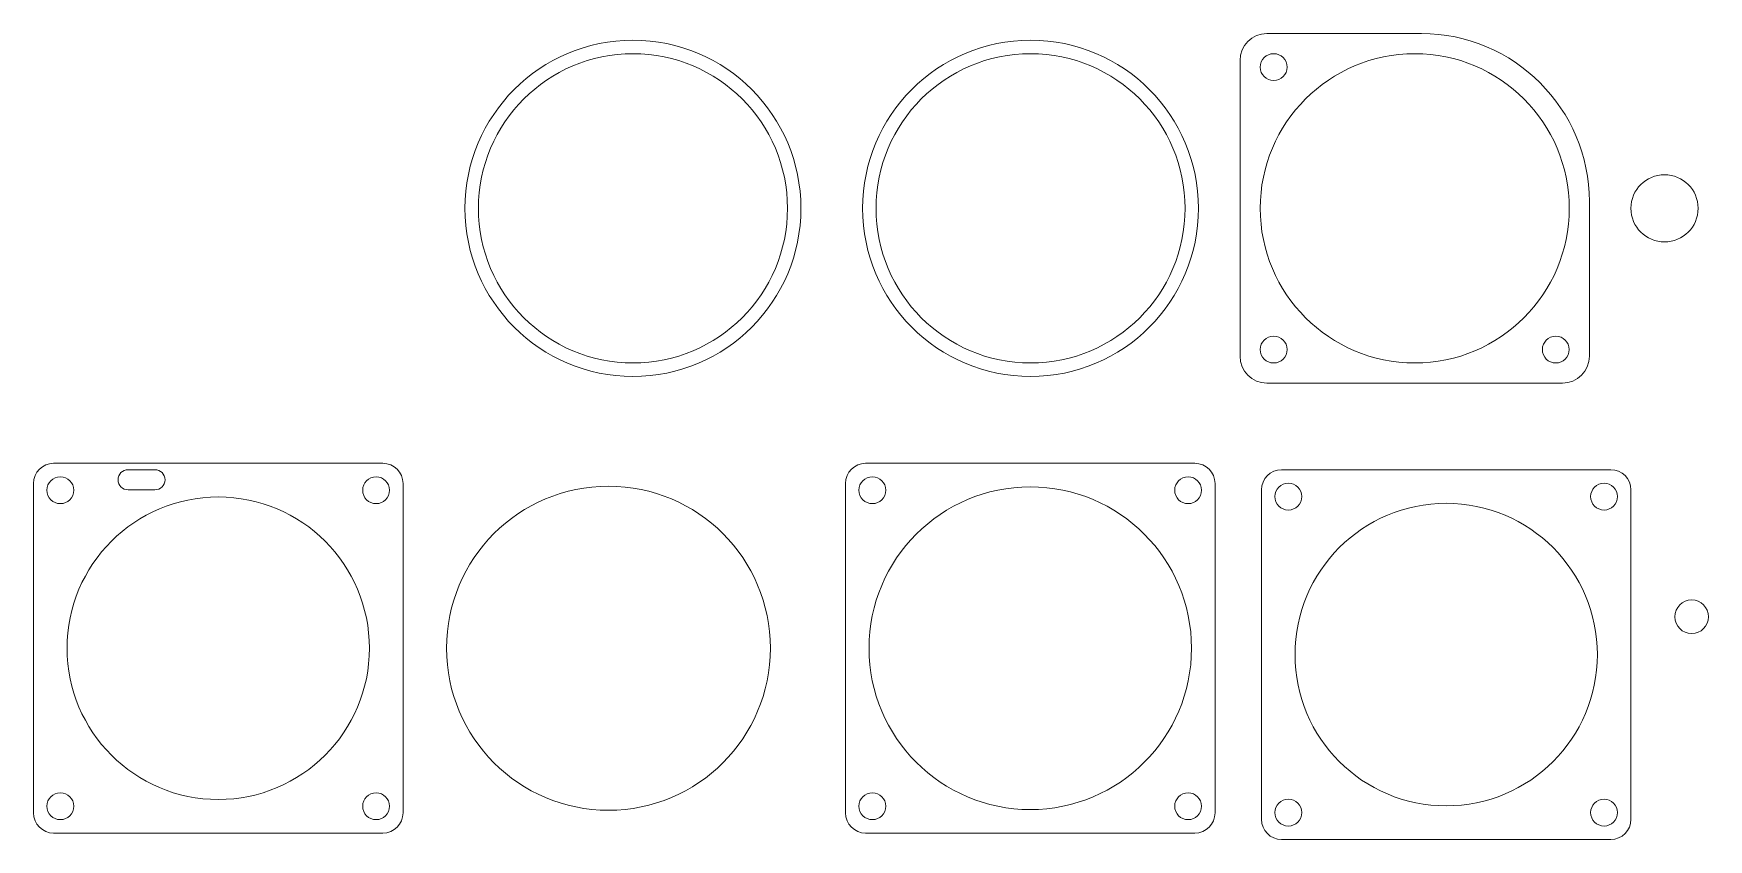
# Model space of a CAD drawing. Header units: millimetres. Extents: x -606 to -118, y 23 to 143.
# Drawn here: x -606.2 to -356.9, y 22.8 to 142.7 of the extents above; entities that cross this region are included whole.
import ezdxf

# ---------------------------------------------------------------- set-up
doc = ezdxf.new("R2010")
doc.units = ezdxf.units.MM
doc.header["$MEASUREMENT"] = 0
doc.layers.add('Cut', color=7, linetype='Continuous')
doc.layers.add('Engrave', color=7, linetype='Continuous')

msp = doc.modelspace()

# ---------------------------------------------------------------- linework, layer by layer
at = {"layer": 'Cut', "color": 250, "lineweight": 9}
for centre, major_axis, ratio in [((-516.9548, 116.6623), (0, 25.0001), 0.999996), ((-457.7738, 116.6623), (0, 25.0001), 0.999996), ((-457.7738, 116.6623), (0, 23.0001), 0.99999565), ((-421.5928, 137.6624), (0, 2), 1), ((-400.5928, 116.6623), (0, 23.0001), 0.99999565), ((-421.5928, 95.6624), (0, 2), 1), ((-379.5928, 95.6624), (0, 2), 1), ((-520.5998, 51.2373), (0, 24.1), 1), ((-457.8188, 51.2373), (0, 24), 1), ((-578.6808, 51.2373), (0, 22.5), 1), ((-395.9118, 50.2894), (0, 22.5), 1)]:
    msp.add_ellipse(centre, major_axis=major_axis, ratio=ratio, dxfattribs=at)
for points, knots in [([(-399.5928, 142.6624), (-399.5928, 142.6624), (-422.5928, 142.6624), (-422.5928, 142.6624), (-422.5928, 142.6624), (-424.7928, 142.6624), (-426.5928, 140.8624), (-426.5928, 138.6624), (-426.5928, 138.6624), (-426.5928, 138.6624), (-426.5928, 94.6624), (-426.5928, 94.6624), (-426.5928, 94.6624), (-426.5928, 92.4624), (-424.7928, 90.6624), (-422.5928, 90.6624), (-422.5928, 90.6624), (-422.5928, 90.6624), (-378.5928, 90.6624), (-378.5928, 90.6624), (-378.5928, 90.6624), (-376.3928, 90.6624), (-374.5928, 92.4624), (-374.5928, 94.6624), (-374.5928, 94.6624), (-374.5928, 94.6624), (-374.5928, 117.6624), (-374.5928, 117.6624), (-374.5928, 117.6624), (-374.5928, 131.4124), (-385.8428, 142.6624), (-399.5928, 142.6624)], [0, 0, 0, 0, 0.11111111, 0.11111111, 0.11111111, 0.11111111, 0.22222222, 0.22222222, 0.22222222, 0.22222222, 0.33333333, 0.33333333, 0.33333333, 0.33333333, 0.44444444, 0.44444444, 0.44444444, 0.44444444, 0.55555556, 0.55555556, 0.55555556, 0.55555556, 0.66666667, 0.66666667, 0.66666667, 0.66666667, 0.77777778, 0.77777778, 0.77777778, 0.77777778, 1, 1, 1, 1]), ([(-603.1808, 78.7373), (-603.1808, 78.7373), (-554.1808, 78.7373), (-554.1808, 78.7373), (-554.1808, 78.7373), (-552.5308, 78.7373), (-551.1808, 77.3873), (-551.1808, 75.7373), (-551.1808, 75.7373), (-551.1808, 75.7373), (-551.1808, 26.7373), (-551.1808, 26.7373), (-551.1808, 26.7373), (-551.1808, 25.0873), (-552.5308, 23.7373), (-554.1808, 23.7373), (-554.1808, 23.7373), (-554.1808, 23.7373), (-603.1808, 23.7373), (-603.1808, 23.7373), (-603.1808, 23.7373), (-604.8308, 23.7373), (-606.1808, 25.0873), (-606.1808, 26.7373), (-606.1808, 26.7373), (-606.1808, 26.7373), (-606.1808, 75.7373), (-606.1808, 75.7373), (-606.1808, 75.7373), (-606.1808, 77.3873), (-604.8308, 78.7373), (-603.1808, 78.7373)], [0, 0, 0, 0, 0.11111111, 0.11111111, 0.11111111, 0.11111111, 0.22222222, 0.22222222, 0.22222222, 0.22222222, 0.33333333, 0.33333333, 0.33333333, 0.33333333, 0.44444444, 0.44444444, 0.44444444, 0.44444444, 0.55555556, 0.55555556, 0.55555556, 0.55555556, 0.66666667, 0.66666667, 0.66666667, 0.66666667, 0.77777778, 0.77777778, 0.77777778, 0.77777778, 1, 1, 1, 1]), ([(-482.3188, 78.7373), (-482.3188, 78.7373), (-433.3188, 78.7373), (-433.3188, 78.7373), (-433.3188, 78.7373), (-431.6688, 78.7373), (-430.3188, 77.3873), (-430.3188, 75.7373), (-430.3188, 75.7373), (-430.3188, 75.7373), (-430.3188, 26.7373), (-430.3188, 26.7373), (-430.3188, 26.7373), (-430.3188, 25.0873), (-431.6688, 23.7373), (-433.3188, 23.7373), (-433.3188, 23.7373), (-433.3188, 23.7373), (-482.3188, 23.7373), (-482.3188, 23.7373), (-482.3188, 23.7373), (-483.9688, 23.7373), (-485.3188, 25.0873), (-485.3188, 26.7373), (-485.3188, 26.7373), (-485.3188, 26.7373), (-485.3188, 75.7373), (-485.3188, 75.7373), (-485.3188, 75.7373), (-485.3188, 77.3873), (-483.9688, 78.7373), (-482.3188, 78.7373)], [0, 0, 0, 0, 0.11111111, 0.11111111, 0.11111111, 0.11111111, 0.22222222, 0.22222222, 0.22222222, 0.22222222, 0.33333333, 0.33333333, 0.33333333, 0.33333333, 0.44444444, 0.44444444, 0.44444444, 0.44444444, 0.55555556, 0.55555556, 0.55555556, 0.55555556, 0.66666667, 0.66666667, 0.66666667, 0.66666667, 0.77777778, 0.77777778, 0.77777778, 0.77777778, 1, 1, 1, 1]), ([(-420.4118, 77.7894), (-420.4118, 77.7894), (-371.4118, 77.7894), (-371.4118, 77.7894), (-371.4118, 77.7894), (-369.7618, 77.7894), (-368.4118, 76.4394), (-368.4118, 74.7894), (-368.4118, 74.7894), (-368.4118, 74.7894), (-368.4118, 25.7894), (-368.4118, 25.7894), (-368.4118, 25.7894), (-368.4118, 24.1394), (-369.7618, 22.7894), (-371.4118, 22.7894), (-371.4118, 22.7894), (-371.4118, 22.7894), (-420.4118, 22.7894), (-420.4118, 22.7894), (-420.4118, 22.7894), (-422.0618, 22.7894), (-423.4118, 24.1394), (-423.4118, 25.7894), (-423.4118, 25.7894), (-423.4118, 25.7894), (-423.4118, 74.7894), (-423.4118, 74.7894), (-423.4118, 74.7894), (-423.4118, 76.4394), (-422.0618, 77.7894), (-420.4118, 77.7894)], [0, 0, 0, 0, 0.11111111, 0.11111111, 0.11111111, 0.11111111, 0.22222222, 0.22222222, 0.22222222, 0.22222222, 0.33333333, 0.33333333, 0.33333333, 0.33333333, 0.44444444, 0.44444444, 0.44444444, 0.44444444, 0.55555556, 0.55555556, 0.55555556, 0.55555556, 0.66666667, 0.66666667, 0.66666667, 0.66666667, 0.77777778, 0.77777778, 0.77777778, 0.77777778, 1, 1, 1, 1]), ([(-602.1808, 76.7373), (-603.2853, 76.7373), (-604.1808, 75.8418), (-604.1808, 74.7373), (-604.1808, 74.7373), (-604.1808, 73.6326), (-603.2853, 72.7373), (-602.1808, 72.7373), (-602.1808, 72.7373), (-601.0763, 72.7373), (-600.1808, 73.6326), (-600.1808, 74.7373), (-600.1808, 74.7373), (-600.1808, 75.8418), (-601.0761, 76.7373), (-602.1808, 76.7373)], [0, 0, 0, 0, 0.2, 0.2, 0.2, 0.2, 0.4, 0.4, 0.4, 0.4, 0.6, 0.6, 0.6, 0.6, 1, 1, 1, 1]), ([(-555.1808, 76.7373), (-556.2853, 76.7373), (-557.1808, 75.8418), (-557.1808, 74.7373), (-557.1808, 74.7373), (-557.1808, 73.6326), (-556.2853, 72.7373), (-555.1808, 72.7373), (-555.1808, 72.7373), (-554.0763, 72.7373), (-553.1808, 73.6326), (-553.1808, 74.7373), (-553.1808, 74.7373), (-553.1808, 75.8418), (-554.0761, 76.7373), (-555.1808, 76.7373)], [0, 0, 0, 0, 0.2, 0.2, 0.2, 0.2, 0.4, 0.4, 0.4, 0.4, 0.6, 0.6, 0.6, 0.6, 1, 1, 1, 1]), ([(-481.3188, 76.7373), (-482.4233, 76.7373), (-483.3188, 75.8418), (-483.3188, 74.7373), (-483.3188, 74.7373), (-483.3188, 73.6326), (-482.4233, 72.7373), (-481.3188, 72.7373), (-481.3188, 72.7373), (-480.2143, 72.7373), (-479.3188, 73.6326), (-479.3188, 74.7373), (-479.3188, 74.7373), (-479.3188, 75.8418), (-480.2141, 76.7373), (-481.3188, 76.7373)], [0, 0, 0, 0, 0.2, 0.2, 0.2, 0.2, 0.4, 0.4, 0.4, 0.4, 0.6, 0.6, 0.6, 0.6, 1, 1, 1, 1]), ([(-434.3188, 76.7373), (-435.4233, 76.7373), (-436.3188, 75.8418), (-436.3188, 74.7373), (-436.3188, 74.7373), (-436.3188, 73.6326), (-435.4233, 72.7373), (-434.3188, 72.7373), (-434.3188, 72.7373), (-433.2143, 72.7373), (-432.3188, 73.6326), (-432.3188, 74.7373), (-432.3188, 74.7373), (-432.3188, 75.8418), (-433.2141, 76.7373), (-434.3188, 76.7373)], [0, 0, 0, 0, 0.2, 0.2, 0.2, 0.2, 0.4, 0.4, 0.4, 0.4, 0.6, 0.6, 0.6, 0.6, 1, 1, 1, 1]), ([(-419.4118, 75.7894), (-420.5163, 75.7894), (-421.4118, 74.8939), (-421.4118, 73.7894), (-421.4118, 73.7894), (-421.4118, 72.6847), (-420.5163, 71.7894), (-419.4118, 71.7894), (-419.4118, 71.7894), (-418.3073, 71.7894), (-417.4118, 72.6847), (-417.4118, 73.7894), (-417.4118, 73.7894), (-417.4118, 74.8939), (-418.3071, 75.7894), (-419.4118, 75.7894)], [0, 0, 0, 0, 0.2, 0.2, 0.2, 0.2, 0.4, 0.4, 0.4, 0.4, 0.6, 0.6, 0.6, 0.6, 1, 1, 1, 1]), ([(-372.4118, 75.7894), (-373.5163, 75.7894), (-374.4118, 74.8939), (-374.4118, 73.7894), (-374.4118, 73.7894), (-374.4118, 72.6847), (-373.5163, 71.7894), (-372.4118, 71.7894), (-372.4118, 71.7894), (-371.3073, 71.7894), (-370.4118, 72.6847), (-370.4118, 73.7894), (-370.4118, 73.7894), (-370.4118, 74.8939), (-371.3071, 75.7894), (-372.4118, 75.7894)], [0, 0, 0, 0, 0.2, 0.2, 0.2, 0.2, 0.4, 0.4, 0.4, 0.4, 0.6, 0.6, 0.6, 0.6, 1, 1, 1, 1]), ([(-602.1808, 29.7373), (-603.2853, 29.7373), (-604.1808, 28.8418), (-604.1808, 27.7373), (-604.1808, 27.7373), (-604.1808, 26.6326), (-603.2853, 25.7373), (-602.1808, 25.7373), (-602.1808, 25.7373), (-601.0763, 25.7373), (-600.1808, 26.6326), (-600.1808, 27.7373), (-600.1808, 27.7373), (-600.1808, 28.8418), (-601.0761, 29.7373), (-602.1808, 29.7373)], [0, 0, 0, 0, 0.2, 0.2, 0.2, 0.2, 0.4, 0.4, 0.4, 0.4, 0.6, 0.6, 0.6, 0.6, 1, 1, 1, 1]), ([(-555.1808, 29.7373), (-556.2853, 29.7373), (-557.1808, 28.8418), (-557.1808, 27.7373), (-557.1808, 27.7373), (-557.1808, 26.6326), (-556.2853, 25.7373), (-555.1808, 25.7373), (-555.1808, 25.7373), (-554.0763, 25.7373), (-553.1808, 26.6326), (-553.1808, 27.7373), (-553.1808, 27.7373), (-553.1808, 28.8418), (-554.0761, 29.7373), (-555.1808, 29.7373)], [0, 0, 0, 0, 0.2, 0.2, 0.2, 0.2, 0.4, 0.4, 0.4, 0.4, 0.6, 0.6, 0.6, 0.6, 1, 1, 1, 1]), ([(-481.3188, 29.7373), (-482.4233, 29.7373), (-483.3188, 28.8418), (-483.3188, 27.7373), (-483.3188, 27.7373), (-483.3188, 26.6326), (-482.4233, 25.7373), (-481.3188, 25.7373), (-481.3188, 25.7373), (-480.2143, 25.7373), (-479.3188, 26.6326), (-479.3188, 27.7373), (-479.3188, 27.7373), (-479.3188, 28.8418), (-480.2141, 29.7373), (-481.3188, 29.7373)], [0, 0, 0, 0, 0.2, 0.2, 0.2, 0.2, 0.4, 0.4, 0.4, 0.4, 0.6, 0.6, 0.6, 0.6, 1, 1, 1, 1]), ([(-434.3188, 29.7373), (-435.4233, 29.7373), (-436.3188, 28.8418), (-436.3188, 27.7373), (-436.3188, 27.7373), (-436.3188, 26.6326), (-435.4233, 25.7373), (-434.3188, 25.7373), (-434.3188, 25.7373), (-433.2143, 25.7373), (-432.3188, 26.6326), (-432.3188, 27.7373), (-432.3188, 27.7373), (-432.3188, 28.8418), (-433.2141, 29.7373), (-434.3188, 29.7373)], [0, 0, 0, 0, 0.2, 0.2, 0.2, 0.2, 0.4, 0.4, 0.4, 0.4, 0.6, 0.6, 0.6, 0.6, 1, 1, 1, 1]), ([(-419.4118, 28.7894), (-420.5163, 28.7894), (-421.4118, 27.8939), (-421.4118, 26.7894), (-421.4118, 26.7894), (-421.4118, 25.6847), (-420.5163, 24.7894), (-419.4118, 24.7894), (-419.4118, 24.7894), (-418.3073, 24.7894), (-417.4118, 25.6847), (-417.4118, 26.7894), (-417.4118, 26.7894), (-417.4118, 27.8939), (-418.3071, 28.7894), (-419.4118, 28.7894)], [0, 0, 0, 0, 0.2, 0.2, 0.2, 0.2, 0.4, 0.4, 0.4, 0.4, 0.6, 0.6, 0.6, 0.6, 1, 1, 1, 1]), ([(-372.4118, 28.7894), (-373.5163, 28.7894), (-374.4118, 27.8939), (-374.4118, 26.7894), (-374.4118, 26.7894), (-374.4118, 25.6847), (-373.5163, 24.7894), (-372.4118, 24.7894), (-372.4118, 24.7894), (-371.3073, 24.7894), (-370.4118, 25.6847), (-370.4118, 26.7894), (-370.4118, 26.7894), (-370.4118, 27.8939), (-371.3071, 28.7894), (-372.4118, 28.7894)], [0, 0, 0, 0, 0.2, 0.2, 0.2, 0.2, 0.4, 0.4, 0.4, 0.4, 0.6, 0.6, 0.6, 0.6, 1, 1, 1, 1])]:
    msp.add_open_spline(points, degree=3, knots=knots, dxfattribs=at)
at = {"layer": 'Engrave', "color": 240, "lineweight": 9}
msp.add_ellipse((-516.9548, 116.6623), major_axis=(0, 23.0001), ratio=0.99999565, dxfattribs=at)
at = {"layer": 'Engrave', "color": 250, "lineweight": 9}
for points in [[(-368.4118, 116.6624), (-368.4118, 119.4235), (-366.1733, 121.662), (-363.4118, 121.662), (-363.4118, 121.662), (-360.6503, 121.6625), (-358.4118, 119.4235), (-358.4118, 116.6624), (-358.4118, 116.6624), (-358.4118, 113.9008), (-360.6503, 111.6623), (-363.4118, 111.6623), (-363.4118, 111.6623), (-366.1733, 111.6618), (-368.4118, 113.9008), (-368.4118, 116.6624)], [(-361.8668, 55.9168), (-361.8668, 57.2975), (-360.7475, 58.4168), (-359.3668, 58.4168), (-359.3668, 58.4168), (-357.9861, 58.4168), (-356.8668, 57.2975), (-356.8668, 55.9168), (-356.8668, 55.9168), (-356.8668, 54.5361), (-357.9861, 53.4168), (-359.3668, 53.4168), (-359.3668, 53.4168), (-360.7475, 53.4168), (-361.8668, 54.5361), (-361.8668, 55.9168)]]:
    msp.add_open_spline(points, degree=3, knots=[0, 0, 0, 0, 0.2, 0.2, 0.2, 0.2, 0.4, 0.4, 0.4, 0.4, 0.6, 0.6, 0.6, 0.6, 1, 1, 1, 1], dxfattribs=at)
at = {"layer": 'Engrave', "color": 240, "lineweight": 9}
msp.add_open_spline([(-592.1025, 77.7894), (-592.1025, 77.7894), (-588.1025, 77.7894), (-588.1025, 77.7894), (-588.1025, 77.7894), (-587.2741, 77.7894), (-586.6025, 77.1179), (-586.6025, 76.2894), (-586.6025, 76.2894), (-586.6025, 75.461), (-587.2741, 74.7894), (-588.1025, 74.7894), (-588.1025, 74.7894), (-588.1025, 74.7894), (-592.1025, 74.7894), (-592.1025, 74.7894), (-592.1025, 74.7894), (-592.931, 74.7894), (-593.6025, 75.461), (-593.6025, 76.2894), (-593.6025, 76.2894), (-593.6025, 77.1179), (-592.931, 77.7894), (-592.1025, 77.7894)], degree=3, knots=[0, 0, 0, 0, 0.14285714, 0.14285714, 0.14285714, 0.14285714, 0.28571429, 0.28571429, 0.28571429, 0.28571429, 0.42857143, 0.42857143, 0.42857143, 0.42857143, 0.57142857, 0.57142857, 0.57142857, 0.57142857, 0.71428571, 0.71428571, 0.71428571, 0.71428571, 1, 1, 1, 1], dxfattribs=at)

doc.saveas('drawing.dxf')
